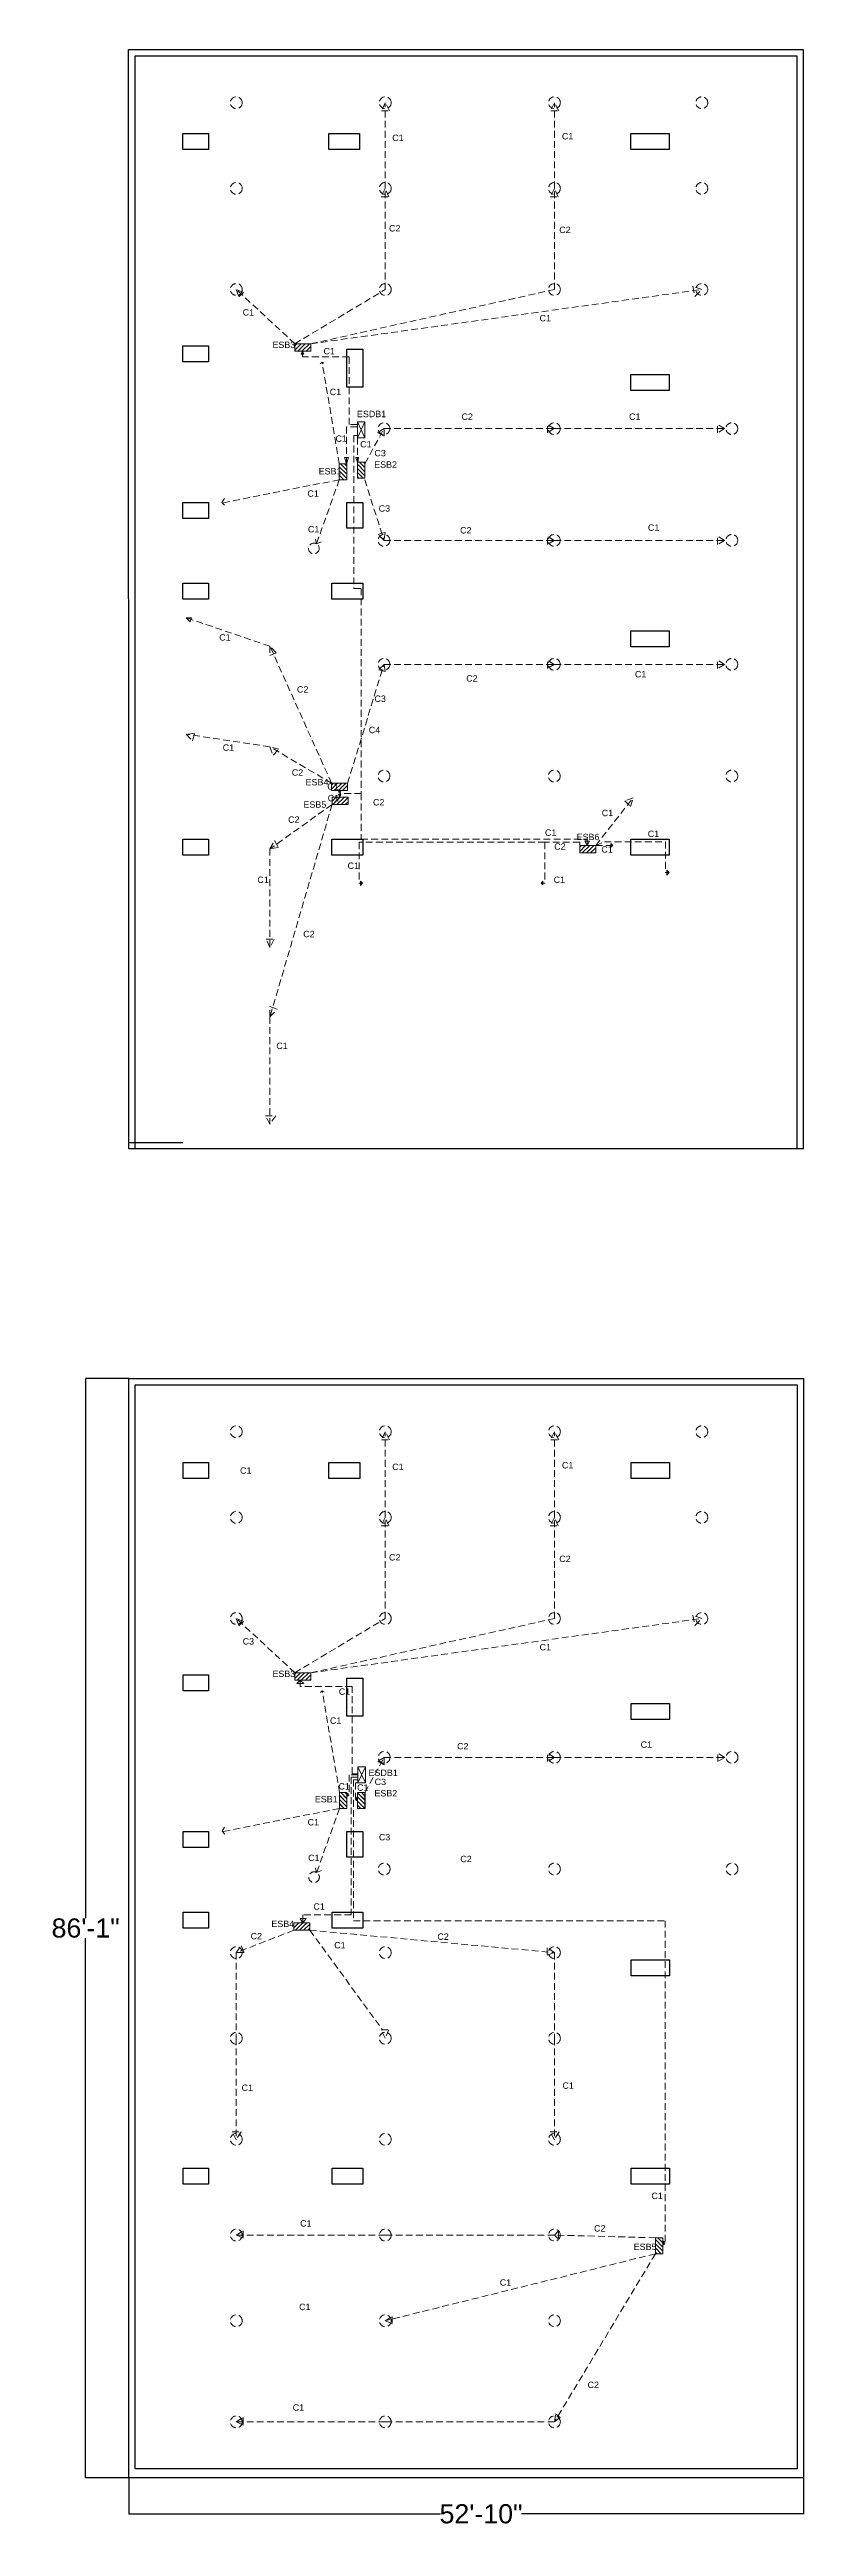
# Model space of a CAD drawing. Header units: inches. Extents: x 1065 to 1774, y 386 to 6100.
# Drawn here: x 1065 to 1774, y 386 to 2714 of the extents above; entities that cross this region are included whole.
import ezdxf

# ---------------------------------------------------------------- set-up
doc = ezdxf.new("R2010")
doc.units = ezdxf.units.IN
doc.header["$MEASUREMENT"] = 0
doc.linetypes.add('DASHED2', pattern=[9.525, 6.35, -3.175])
for name, color, linetype, lineweight in [('1.Boundary & Pillar', 10, 'Continuous', 30), ('5.Switchboards', 210, 'Continuous', 9), ('5.Switchboards - Labels', 210, 'Continuous', 9), ('7.(Hidden) Board to Board', 6, 'DASHED2', 20), ('7.(Hidden) Board to Board - Labels', 6, 'DASHED2', 20), ('7.(Hidden) Board to Fixtures', 1, 'DASHED2', 20), ('7.(Hidden) Board to Fixtures - Labels', 1, 'DASHED2', 20), ('8.(Hidden) Emergency Connections', 10, 'DASHED2', 20)]:
    doc.layers.add(name, color=color, linetype=linetype, lineweight=lineweight)
doc.layers.add('1.Boundary & Pillar - Dimensions', color=10, linetype='Continuous')
doc.layers.get('8.(Hidden) Emergency Connections').off()
doc.styles.get("Standard").update_dxf_attribs({"font": 'arial.ttf', "height": 18})
doc.styles.add('Text 1', font='arial.ttf', dxfattribs={"height": 6})
doc.dimstyles.get("Standard").update_dxf_attribs({"dimtxt": 0.18, "dimasz": 0.18, "dimexe": 0.18, "dimexo": 0.0625, "dimgap": 0.09, "dimtad": 0, "dimtih": 1, "dimtoh": 1, "dimdec": 4, "dimzin": 0, "dimdsep": 46, "dimlunit": 4, "dimtxsty": 'Standard', "dimcen": 0.09, "dimadec": 0, "dimazin": 0, "dimtfac": 1, "dimtdec": 4, "dimtofl": 0, "dimtmove": 0, "dimatfit": 3, "dimfxl": 1, "dimtolj": 1, "dimtzin": 0, "dimarcsym": 0})

# ---------------------------------------------------------------- blocks, each defined once
blk = doc.blocks.new('*D33')
at = {"layer": '1.Boundary & Pillar - Dimensions', "color": 0, "lineweight": -2, "transparency": 16777216}
for p, q in [((1139.9, 1465), (1099.2, 1465)), ((1099.4, 1464.8), (1099.4, 957.8)), ((1099.4, 432.2), (1099.4, 939.2)), ((1140, 432), (1099.2, 432))]:
    blk.add_line(p, q, dxfattribs=at)
at = {"layer": '1.Boundary & Pillar - Dimensions', "color": 0, "transparency": 16777216}
for points in [[(1099.4, 1464.8), (1099.4, 1464.8), (1099.4, 1465)], [(1099.4, 432.2), (1099.4, 432.2), (1099.4, 432)]]:
    blk.add_solid(points, dxfattribs=at)
at = {"layer": '1.Boundary & Pillar - Dimensions', "color": 0, "transparency": 16777216, "insert": (1099.4, 948.5), "char_height": 18, "attachment_point": 5}
blk.add_mtext('\\A1;86\'-1"', dxfattribs=at)
blk = doc.blocks.new('*D34')
at = {"layer": '1.Boundary & Pillar - Dimensions', "color": 0, "lineweight": -2, "transparency": 16777216}
for p, q in [((1140, 431.9), (1140, 397.8)), ((1774, 431.9), (1774, 397.8)), ((1140.2, 398), (1433, 398)), ((1773.8, 398), (1509, 398))]:
    blk.add_line(p, q, dxfattribs=at)
at = {"layer": '1.Boundary & Pillar - Dimensions', "color": 0, "transparency": 16777216}
for points in [[(1140.2, 398), (1140.2, 398), (1140, 398)], [(1773.8, 398), (1773.8, 398), (1774, 398)]]:
    blk.add_solid(points, dxfattribs=at)
at = {"layer": '1.Boundary & Pillar - Dimensions', "color": 0, "transparency": 16777216, "insert": (1471, 398), "char_height": 18, "attachment_point": 5}
blk.add_mtext('\\A1;52\'-10"', dxfattribs=at)
blk = doc.blocks.new('col')
at = {"layer": '1.Boundary & Pillar', "linetype": 'Continuous'}
for points in [[(-433, 678), (-433, 663), (-457, 663), (-457, 678)], [(-291, 678), (-291, 663), (-320, 663), (-320, 678)], [(0, 678), (0, 663), (-36, 663), (-36, 678)], [(-433, 478.5), (-433, 463.5), (-457, 463.5), (-457, 478.5)], [(-303, 475.5), (-288, 475.5), (-288, 439.6), (-303, 439.6)], [(0, 451.6), (0, 436.6), (-36, 436.6), (-36, 451.6)], [(-433, 331.2), (-433, 316.2), (-457, 316.2), (-457, 331.2)], [(-288, 307.2), (-303, 307.2), (-303, 331.2), (-288, 331.2)], [(-433, 255.5), (-433, 240.5), (-457, 240.5), (-457, 255.5)], [(-288, 255.5), (-288, 240.5), (-317, 240.5), (-317, 255.5)], [(0, 210.7), (0, 195.7), (-36, 195.7), (-36, 210.7)], [(-433, 15), (-433, 0), (-457, 0), (-457, 15)], [(-288, 15), (-288, 0), (-317, 0), (-317, 15)], [(0, 15), (0, 0), (-36, 0), (-36, 15)]]:
    blk.add_lwpolyline(points, close=True, dxfattribs=at)
blk = doc.blocks.new('Switchboard')
at = {"layer": '5.Switchboards'}
h = blk.add_hatch(dxfattribs=at)
h.set_pattern_fill('ANSI31', color=256, scale=22)
h.paths.add_polyline_path([(2518, 710), (2518, 717), (2503, 717), (2503, 710)])
blk.add_lwpolyline([(2503, 717), (2518, 717), (2518, 710), (2503, 710)], close=True, dxfattribs=at)
blk = doc.blocks.new('Floor Distribution Board')
at = {"layer": '5.Switchboards'}
for p, q in [((2294, 768.5), (2301, 753.5)), ((2294, 753.5), (2301, 768.5))]:
    blk.add_line(p, q, dxfattribs=at)
blk.add_lwpolyline([(2301, 768.5), (2301, 753.5), (2294, 753.5), (2294, 768.5)], close=True, dxfattribs=at)

msp = doc.modelspace()

# ---------------------------------------------------------------- linework, layer by layer
at = {"layer": '1.Boundary & Pillar'}
msp.add_line((1190.81932, 1686.5001), (1139.81932, 1686.5001), dxfattribs=at)
at = {"layer": '1.Boundary & Pillar', "linetype": 'Continuous'}
for p, q in [((1773.99388, 1681.0001), (1139.9966, 1681.0001)), ((1774.02927, 432), (1140.032, 432)), ((1768, 440.5), (1146.00272, 440.5))]:
    msp.add_line(p, q, dxfattribs=at)
for points in [[(1139.9966, 1681.0001), (1139.8166, 2714.0001), (1773.81388, 2714.0001), (1773.81388, 1681.0001)], [(1140.032, 432), (1140.00272, 1465), (1774, 1465), (1774.02927, 432)], [(1146.00272, 440.5), (1146.00272, 1459), (1768, 1459), (1768, 440.5)]]:
    msp.add_lwpolyline(points, dxfattribs=at)
msp.add_lwpolyline([(1145.8166, 2708.0001), (1767.81388, 2708.0001), (1767.81388, 1681.0001), (1145.8166, 1681.0001)], close=True, dxfattribs=at)
at = {"layer": '7.(Hidden) Board to Board'}
for p, q in [((1301, 1181.5), (1297.75, 1178.25)), ((1297.75, 1178.25), (1304.5, 1178.25)), ((1301, 1175.5), (1301, 1181.5)), ((1304.5, 1178.25), (1301, 1181.5)), ((1350, 1175.5), (1301, 1175.5)), ((1350, 1093.39824), (1350, 1175.5)), ((1345.00272, 1073.5), (1346, 1075)), ((1347, 1073.5), (1345.00272, 1073.5)), ((1346, 1072.5), (1345.00272, 1073.5)), ((1346, 1075), (1346, 1072.5)), ((1355.26199, 1092.54707), (1347, 1092.54707)), ((1347, 1092.54707), (1347, 1073.5)), ((1355.5, 1090.5), (1349, 1090.5)), ((1349, 1090.5), (1349, 961)), ((1355.00177, 1093.39824), (1350, 1093.39824)), ((1355.5, 1088), (1351, 1088)), ((1351, 1088), (1351, 955.5)), ((1355.26199, 1085.04707), (1353, 1085.04707)), ((1353, 1085.04707), (1353, 1069.5)), ((1355, 1069.5), (1353.5, 1072)), ((1353.5, 1072), (1353.5, 1068)), ((1353, 1069.5), (1354.93375, 1069.5)), ((1354.93375, 1069.5), (1353, 1069.5)), ((1353.5, 1068), (1355, 1069.5)), ((1303.5, 953.5), (1301, 957.5)), ((1301, 957.5), (1306.5, 957.5)), ((1349, 961), (1303.5, 961)), ((1303.5, 961), (1303.5, 953.5)), ((1306.5, 957.5), (1303.5, 953.5)), ((1351, 955.5), (1644, 955.5)), ((1644, 955.5), (1644, 652.5)), ((1641.5, 652.5), (1643.25, 654.25)), ((1644, 652.5), (1641.5, 652.5)), ((1643.25, 651), (1641.625, 652.625)), ((1643.25, 654.25), (1643.25, 651))]:
    msp.add_line(p, q, dxfattribs=at)
at = {"layer": '7.(Hidden) Board to Board - Labels'}
for p, q in [((1303.11045, 2430.4619), (1301.82321, 2427.6531)), ((1301.82321, 2427.6531), (1304.57527, 2427.6531)), ((1303.11045, 2425.28437), (1303.11045, 2430.4619)), ((1347.03583, 2425.28437), (1303.11045, 2425.28437)), ((1304.57527, 2427.6531), (1303.15485, 2430.49146)), ((1347.03583, 2361.5881), (1347.03583, 2425.28437)), ((1354.78479, 2359.41902), (1344.59191, 2359.41902)), ((1344.59191, 2359.41902), (1344.59191, 2324.59854)), ((1354.73594, 2361.5881), (1347.03583, 2361.5881)), ((1354.69587, 2351.2944), (1351.30022, 2351.2944)), ((1351.30022, 2351.2944), (1351.30022, 2207.62741)), ((1344.59191, 2324.59854), (1342.73574, 2330.54708)), ((1342.73574, 2330.54708), (1346.49851, 2330.54708)), ((1346.49851, 2330.54708), (1344.64094, 2324.55097)), ((1354.83936, 2325.96907), (1353.21326, 2330.69966)), ((1353.21326, 2330.69966), (1355.93935, 2330.69966)), ((1354.83936, 2349.09637), (1354.83936, 2325.96907)), ((1355.93935, 2330.69966), (1355.07848, 2326.35134)), ((1355.07848, 2326.35134), (1354.7199, 2325.99275)), ((1351.30022, 2207.62741), (1358.31497, 2207.62741)), ((1358.31497, 2207.62741), (1358.31497, 2014.83931)), ((1338.161, 2017.21886), (1336.91348, 2015.97134)), ((1336.91348, 2015.97134), (1339.28683, 2015.97134)), ((1338.14141, 2011.77525), (1337.11985, 2013.97124)), ((1337.11985, 2013.97124), (1339.37971, 2013.97124)), ((1338.14141, 2015.02285), (1338.14141, 2011.77525)), ((1338.161, 2014.83931), (1338.161, 2017.21886)), ((1358.31497, 2014.83931), (1338.161, 2014.83931)), ((1339.28683, 2015.97134), (1338.19869, 2017.05948)), ((1339.37971, 2013.97124), (1338.20332, 2011.80616)), ((1358.3061, 2014.81911), (1358.3061, 1971.79835)), ((1358.3061, 1971.79835), (1570.69565, 1971.79835)), ((1570.69565, 1966.02493), (1568.6968, 1970.05078)), ((1568.6968, 1970.05078), (1572.85313, 1970.05078)), ((1570.69565, 1971.79835), (1570.69565, 1966.02493)), ((1572.85313, 1970.05078), (1570.69565, 1965.96152))]:
    msp.add_line(p, q, dxfattribs=at)
at = {"layer": '7.(Hidden) Board to Fixtures'}
for p, q in [((1381, 2664.0001), (1377.5, 2656.5001)), ((1377.5, 2656.5001), (1385, 2656.5001)), ((1381, 2583.5001), (1381, 2664.0001)), ((1385, 2656.5001), (1381, 2664.0001)), ((1540, 2664.0001), (1536.5, 2656.5001)), ((1536.5, 2656.5001), (1544, 2656.5001)), ((1540, 2583.5001), (1540, 2664.0001)), ((1544, 2656.5001), (1540, 2664.0001)), ((1381, 2583.5001), (1377, 2575.5001)), ((1377, 2575.5001), (1384.5, 2575.5001)), ((1381, 2488.5001), (1381, 2583.5001)), ((1384.5, 2575.5001), (1381, 2583.5001)), ((1540, 2583.5001), (1536, 2575.5001)), ((1536, 2575.5001), (1543.5, 2575.5001)), ((1540, 2488.5001), (1540, 2583.5001)), ((1543.5, 2575.5001), (1540, 2583.5001)), ((1678.5, 2488.5001), (1670, 2491.5001)), ((1670, 2491.5001), (1672, 2482.0001)), ((1296.00272, 2437.5001), (1241, 2488.5001)), ((1241, 2488.5001), (1243.5, 2481.5001)), ((1247.75, 2485.7501), (1241, 2488.5001)), ((1243.5, 2481.5001), (1247.75, 2485.7501)), ((1296.00272, 2437.5001), (1381, 2488.5001)), ((1311.00272, 2437.5001), (1540, 2488.5001)), ((1311.00272, 2437.5001), (1678.5, 2488.5001)), ((1672, 2482.0001), (1678.5, 2488.5001)), ((1321.57975, 2420.22041), (1319.94409, 2418.58474)), ((1337.8166, 2324.71495), (1321.57975, 2420.22041)), ((1321.57975, 2420.22041), (1323.31388, 2419.21495)), ((1361.8166, 2324.71495), (1379.81388, 2357.71495)), ((1379.81388, 2357.71495), (1373.81388, 2354.21495)), ((1373.81388, 2354.21495), (1379.81388, 2350.71495)), ((1379.81388, 2350.71495), (1379.81388, 2357.71495)), ((1379.81388, 2357.71495), (1539.81388, 2357.71495)), ((1539.81388, 2357.71495), (1533.31388, 2361.71495)), ((1533.31388, 2353.71495), (1533.31388, 2361.71495)), ((1539.81388, 2357.71495), (1533.31388, 2353.71495)), ((1539.81388, 2357.71495), (1699.81388, 2357.71495)), ((1699.81388, 2357.71495), (1693.31388, 2361.71495)), ((1693.31388, 2353.71495), (1693.31388, 2361.71495)), ((1699.81388, 2357.71495), (1693.31388, 2353.71495)), ((1337.8166, 2309.71495), (1227.73982, 2287.90801)), ((1337.8166, 2309.71495), (1316.31388, 2249.45572)), ((1361.74762, 2309.71495), (1379.81388, 2252.71495)), ((1227.45467, 2288.19316), (1229.81932, 2292.0001)), ((1227.45467, 2288.19316), (1229.98353, 2285.6643)), ((1374.31388, 2258.21495), (1380.81388, 2260.21495)), ((1379.81388, 2252.71495), (1374.31388, 2258.21495)), ((1380.81388, 2260.21495), (1379.81388, 2252.71495)), ((1316.31388, 2249.45572), (1315.31388, 2253.95572)), ((1316.31388, 2249.45572), (1320.81388, 2251.45572)), ((1379.81388, 2252.71495), (1539.81388, 2252.71495)), ((1379.81388, 2252.71495), (1379.81388, 2252.71495)), ((1539.81388, 2252.71495), (1533.31388, 2256.71495)), ((1533.31388, 2248.71495), (1533.31388, 2256.71495)), ((1539.81388, 2252.71495), (1533.31388, 2248.71495)), ((1539.81388, 2252.71495), (1699.81388, 2252.71495)), ((1699.81388, 2252.71495), (1693.31388, 2256.71495)), ((1693.31388, 2248.71495), (1693.31388, 2256.71495)), ((1699.81388, 2252.71495), (1693.31388, 2248.71495)), ((1272.58992, 2153.25172), (1193.77228, 2180)), ((1193.77228, 2180), (1197.63614, 2176.13614)), ((1194.5, 2180), (1193.77228, 2180)), ((1199, 2180), (1194.5, 2180)), ((1197.63614, 2176.13614), (1199, 2180)), ((1330.5, 2024.5), (1272.58992, 2153.25172)), ((1272.58992, 2153.25172), (1272.58992, 2144.5)), ((1278.5, 2147), (1272.58992, 2153.25172)), ((1272.58992, 2144.5), (1278.5, 2147)), ((1345.5, 2024.5), (1379.81388, 2136.21495)), ((1379.81388, 2136.21495), (1374.79946, 2131.20054)), ((1374.79946, 2131.20054), (1381, 2129.5)), ((1379.81388, 2136.21495), (1539.81388, 2136.21495)), ((1381, 2129.5), (1379.81388, 2136.21495)), ((1539.81388, 2136.21495), (1533.31388, 2140.21495)), ((1533.31388, 2132.21495), (1533.31388, 2140.21495)), ((1539.81388, 2136.21495), (1533.31388, 2132.21495)), ((1539.81388, 2136.21495), (1699.81388, 2136.21495)), ((1699.81388, 2136.21495), (1693.31388, 2140.21495)), ((1693.31388, 2132.21495), (1693.31388, 2140.21495)), ((1699.81388, 2136.21495), (1693.31388, 2132.21495)), ((1202, 2071.5), (1193.77228, 2070.5)), ((1272.58992, 2058.75172), (1193.77228, 2070.5)), ((1193.77228, 2070.5), (1199.88614, 2064.38614)), ((1199.88614, 2064.38614), (1202, 2071.5)), ((1330.5, 2024.5), (1272.58992, 2058.75172)), ((1272.58992, 2058.75172), (1272.58992, 2058.75172)), ((1272.58992, 2058.75172), (1275.5, 2051)), ((1281.04225, 2056.54225), (1272.58992, 2058.75172)), ((1275.5, 2051), (1281.04225, 2056.54225)), ((1331, 2004.5), (1272.58992, 1804.80161)), ((1331, 2004.5), (1272.58992, 1962.75172)), ((1578.77791, 1966.00169), (1613.96873, 2010.70833)), ((1613.96873, 2010.70833), (1606, 2008)), ((1606, 2008), (1611.5, 2002.5)), ((1611.5, 2002.5), (1613.96873, 2010.70833)), ((1613.96873, 2010.70833), (1613.96873, 2010.70833)), ((1272.58992, 1962.75172), (1277, 1970.5)), ((1280.5, 1964), (1272.58992, 1962.75172)), ((1272.58992, 1962.75172), (1272.58992, 1870.25172)), ((1277, 1970.5), (1280.5, 1964)), ((1531, 1969.00169), (1356.5, 1969.00169)), ((1356.5, 1969.00169), (1356.5, 1930.5)), ((1563.77806, 1969.00169), (1531, 1969.00169)), ((1531, 1969.00169), (1531, 1930.5)), ((1563.77791, 1966.00169), (1563.77806, 1969.00169)), ((1578.77791, 1966.00169), (1594.77228, 1965.99987)), ((1578.77795, 1966.00174), (1587, 1969.5)), ((1587, 1969.5), (1644.5, 1969.5)), ((1594.77228, 1965.99987), (1592.88608, 1967.88608)), ((1592.88608, 1967.88608), (1592.88608, 1964.5)), ((1592.88608, 1964.5), (1594.77228, 1965.99987)), ((1644.5, 1969.5), (1644.5, 1940.5)), ((1359.69025, 1930.5001), (1357.84518, 1932.34518)), ((1357.84518, 1932.34518), (1357.84518, 1928.5)), ((1527.56721, 1930.64839), (1529.20941, 1932.29059)), ((1529.20941, 1932.29059), (1529.20941, 1929.00184)), ((1644.5, 1940.5), (1647.81388, 1940.5)), ((1647.81388, 1940.5), (1645.65694, 1942.65694)), ((1645.65694, 1942.65694), (1645.65694, 1938)), ((1645.65694, 1938), (1647.81388, 1940.5)), ((1356.5, 1930.5), (1359.69025, 1930.5001)), ((1357.84518, 1928.5), (1359.69025, 1930.5001)), ((1529.20941, 1929.00184), (1527.56286, 1930.64839)), ((1531, 1930.5), (1527.56721, 1930.64839)), ((1272.58992, 1870.25172), (1269, 1878)), ((1269, 1878), (1276.5, 1878)), ((1276.5, 1878), (1272.58992, 1870.25172)), ((1272.58992, 1804.80161), (1272.58992, 1814.5)), ((1272.58992, 1814.5), (1279.5, 1812)), ((1272.58992, 1804.80161), (1279.5, 1812)), ((1272.58992, 1804.80161), (1272.58992, 1704)), ((1272.58992, 1704), (1268.5, 1712)), ((1268.5, 1712), (1278, 1712)), ((1278, 1712), (1272.58992, 1704)), ((1381, 1415), (1377.5, 1407.5)), ((1377.5, 1407.5), (1385, 1407.5)), ((1381, 1334.5), (1381, 1415)), ((1385, 1407.5), (1381, 1415)), ((1540, 1415), (1536.5, 1407.5)), ((1536.5, 1407.5), (1544, 1407.5)), ((1540, 1334.5), (1540, 1415)), ((1544, 1407.5), (1540, 1415)), ((1381, 1334.5), (1377, 1326.5)), ((1381, 1239.5), (1381, 1334.5)), ((1384.5, 1326.5), (1381, 1334.5)), ((1540, 1334.5), (1536, 1326.5)), ((1540, 1239.5), (1540, 1334.5)), ((1543.5, 1326.5), (1540, 1334.5)), ((1377, 1326.5), (1384.5, 1326.5)), ((1536, 1326.5), (1543.5, 1326.5)), ((1296.00272, 1188.5), (1241, 1239.5)), ((1241, 1239.5), (1243.5, 1232.5)), ((1247.75, 1236.75), (1241, 1239.5)), ((1243.5, 1232.5), (1247.75, 1236.75)), ((1296.00272, 1188.5), (1381, 1239.5)), ((1311.00272, 1188.5), (1540, 1239.5)), ((1311.00272, 1188.5), (1678.5, 1239.5)), ((1678.5, 1239.5), (1670, 1242.5)), ((1670, 1242.5), (1672, 1233)), ((1672, 1233), (1678.5, 1239.5)), ((1321.76588, 1171.50546), (1320.13021, 1169.86979)), ((1338.00272, 1076), (1321.76588, 1171.50546)), ((1321.76588, 1171.50546), (1323.5, 1170.5)), ((1362.00272, 1076), (1380, 1109)), ((1380, 1109), (1374, 1105.5)), ((1374, 1105.5), (1380, 1102)), ((1380, 1102), (1380, 1109)), ((1380, 1109), (1540, 1109)), ((1540, 1109), (1533.5, 1113)), ((1533.5, 1105), (1533.5, 1113)), ((1540, 1109), (1533.5, 1105)), ((1540, 1109), (1700, 1109)), ((1700, 1109), (1693.5, 1113)), ((1693.5, 1105), (1693.5, 1113)), ((1700, 1109), (1693.5, 1105)), ((1338.00272, 1061), (1227.92594, 1039.19306)), ((1338.00272, 1061), (1316.5, 1000.74077)), ((1227.64079, 1039.47821), (1230.00545, 1043.28515)), ((1227.64079, 1039.47821), (1230.16965, 1036.94935)), ((1316.5, 1000.74077), (1315.5, 1005.24077)), ((1316.5, 1000.74077), (1321, 1002.74077)), ((1295, 946.5), (1241, 925.5)), ((1241, 925.5), (1245.5, 932)), ((1245.5, 932), (1248.5, 925.5)), ((1310, 946.5), (1540, 925.5)), ((1310, 946.5), (1378.51643, 853)), ((1248.5, 925.5), (1241, 925.5)), ((1241, 925.5), (1241, 845)), ((1540, 925.5), (1533, 930)), ((1533, 930), (1533, 923)), ((1533, 923), (1540, 925.5)), ((1540, 925.5), (1540, 845)), ((1241, 845), (1241, 749.5)), ((1381, 845), (1377, 853)), ((1377, 853), (1384.5, 853)), ((1384.5, 853), (1381, 845)), ((1540, 845), (1540, 749.5)), ((1241, 749.5), (1237, 757)), ((1237, 757), (1245.5, 757)), ((1245.5, 757), (1241, 750)), ((1540, 749.5), (1536, 757)), ((1536, 757), (1544.5, 757)), ((1544.5, 757), (1540, 750)), ((1241, 660), (1247.5, 664)), ((1381, 660), (1241, 660)), ((1247.5, 657), (1241, 660)), ((1247.5, 664), (1247.5, 657)), ((1540, 660), (1381, 660)), ((1540, 660), (1543.92688, 663.92688)), ((1634.93375, 657.48036), (1540, 660)), ((1543.92688, 656.07312), (1540, 660)), ((1543.92688, 663.92688), (1543.92688, 656.07312)), ((1634.93375, 642.48036), (1381, 579.5)), ((1634.93375, 642.48036), (1540, 484.5)), ((1381, 579.5), (1387.5, 583.5)), ((1387.5, 583.5), (1387.5, 576.5)), ((1387.5, 576.5), (1381, 579.5)), ((1540, 484.5), (1541, 492)), ((1541, 492), (1545.5, 488.5)), ((1241, 484.5), (1247.5, 488.5)), ((1381, 484.5), (1241, 484.5)), ((1247.5, 481.5), (1241, 484.5)), ((1247.5, 488.5), (1247.5, 481.5)), ((1540, 484.5), (1381, 484.5)), ((1545.5, 488.5), (1540, 484.5))]:
    msp.add_line(p, q, dxfattribs=at)
for centre, radius in [((1241, 2664.0001), 5.55344), ((1381, 2664.0001), 5.55344), ((1540, 2664.0001), 5.55344), ((1678.5, 2664.0001), 5.55344), ((1241, 2583.5001), 5.55344), ((1381, 2583.5001), 5.55344), ((1540, 2583.5001), 5.55344), ((1678.5, 2583.5001), 5.55344), ((1241, 2488.5001), 5.55344), ((1381, 2488.5001), 5.55344), ((1540, 2488.5001), 5.55344), ((1678.5, 2488.5001), 5.55344), ((1379.81388, 2357.71495), 5.55344), ((1539.81388, 2357.71495), 5.55344), ((1706.72117, 2357.71495), 5.55344), ((1379.81388, 2252.71495), 5.55344), ((1539.81388, 2252.71495), 5.55344), ((1706.72117, 2252.71495), 5.55344), ((1313.87867, 2245.08883), 5), ((1379.81388, 2136.21495), 5.55344), ((1539.81388, 2136.21495), 5.55344), ((1706.72117, 2136.21495), 5.55344), ((1379.81388, 2031.21495), 5.55344), ((1539.81388, 2031.21495), 5.55344), ((1706.72117, 2031.21495), 5.55344), ((1241, 1415), 5.55344), ((1381, 1415), 5.55344), ((1540, 1415), 5.55344), ((1678.5, 1415), 5.55344), ((1241, 1334.5), 5.55344), ((1381, 1334.5), 5.55344), ((1540, 1334.5), 5.55344), ((1678.5, 1334.5), 5.55344), ((1241, 1239.5), 5.55344), ((1381, 1239.5), 5.55344), ((1540, 1239.5), 5.55344), ((1678.5, 1239.5), 5.55344), ((1380, 1109), 5.55344), ((1540, 1109), 5.55344), ((1706.90729, 1109), 5.55344), ((1314.06479, 996.37388), 5), ((1380, 1004), 5.55344), ((1540, 1004), 5.55344), ((1706.90729, 1004), 5.55344), ((1241, 925.5), 5.55344), ((1381, 925.5), 5.55344), ((1540, 925.5), 5.55344), ((1241, 845), 5.55344), ((1381, 845), 5.55344), ((1540, 845), 5.55344), ((1241, 750), 5.55344), ((1381, 750), 5.55344), ((1540, 750), 5.55344), ((1241, 660), 5.55344), ((1381, 660), 5.55344), ((1540, 660), 5.55344), ((1241, 579.5), 5.55344), ((1381, 579.5), 5.55344), ((1540, 579.5), 5.55344), ((1241, 484.5), 5.55344), ((1381, 484.5), 5.55344), ((1540, 484.5), 5.55344)]:
    msp.add_circle(centre, radius, dxfattribs=at)

# ---------------------------------------------------------------- block references
at = {"layer": '1.Boundary & Pillar', "linetype": 'Continuous'}
for p in [(1647.81388, 1957.00184), (1648, 708.00174)]:
    msp.add_blockref('col', p, dxfattribs=at)
at = {"layer": '5.Switchboards'}
for name, p in [('Switchboard', (-1206.99728, 1720.5001)), ('Floor Distribution Board', (-939.16975, 1595.54723)), ('Switchboard', (-1172.5, 1307.5)), ('Switchboard', (-1172, 1294.5)), ('Switchboard', (-939.22209, 1249.00169)), ('Switchboard', (-1206.99728, 471.5)), ('Switchboard', (-1208, 236.5))]:
    msp.add_blockref(name, p, dxfattribs=at)
at = {"layer": '5.Switchboards', "rotation": 270}
for p in [(627.8166, 4827.71495), (644.8166, 4829.21495), (628.00272, 3579), (645.00272, 3579)]:
    msp.add_blockref('Switchboard', p, dxfattribs=at)
at = {"layer": '8.(Hidden) Emergency Connections'}
msp.add_blockref('Floor Distribution Board', (-938.73256, 331.54162), dxfattribs=at)
at = {"layer": '8.(Hidden) Emergency Connections', "rotation": 270}
for p in [(627.93375, 3578.98036), (644.93375, 3578.98036), (924.93375, 3160.48036)]:
    msp.add_blockref('Switchboard', p, dxfattribs=at)

# ---------------------------------------------------------------- texts
at = {"layer": '5.Switchboards - Labels', "char_height": 6, "attachment_point": 1, "style": 'Text 1'}
for s, width, insert in [('E{\\fArial Baltic|b0|i0|c186|p34;SB3}', 17.5, (1275, 2439.5001)), ('E{\\fArial Baltic|b0|i0|c186|p34;SDB1}', 17.5, (1354.35563, 2374.4908)), ('E{\\fArial Baltic|b0|i0|c186|p34;SB1}', 17.5, (1318.40927, 2320.68278)), ('E{\\fArial Baltic|b0|i0|c186|p34;SB2}', 17.5, (1370.59266, 2326.96783)), ('E{\\fArial Baltic|b0|i0|c186|p34;SB4}', 17.5, (1306.09266, 2028.46783)), ('E{\\fArial Baltic|b0|i0|c186|p34;SB5}', 17.5, (1304.09266, 2007.46783)), ('E{\\fArial Baltic|b0|i0|c186|p34;SB6}', 17.5, (1560.87086, 1976.96956)), ('E{\\fArial Baltic|b0|i0|c186|p34;SB3}', 17.5, (1275, 1190.5)), ('E{\\fArial Baltic|b0|i0|c186|p34;SDB1}', 4, (1365.27228, 1097.49987)), ('E{\\fArial Baltic|b0|i0|c186|p34;SB1}', 17.5, (1314.77878, 1072.75288)), ('E{\\fArial Baltic|b0|i0|c186|p34;SB2}', 17.5, (1370.77878, 1078.25288)), ('E{\\fArial Baltic|b0|i0|c186|p34;SB4}', 17.5, (1273.99728, 955.5)), ('E{\\fArial Baltic|b0|i0|c186|p34;SB5}', 17.5, (1614.5, 652))]:
    msp.add_mtext_dynamic_manual_height_columns(s, width=width, gutter_width=60, heights=[0], dxfattribs=dict(at, insert=insert))
at = {"layer": '7.(Hidden) Board to Board - Labels', "char_height": 6, "attachment_point": 1, "style": 'Text 1'}
for s, insert in [('C1', (1322.97402, 2433.57367)), ('C1', (1334.2301, 2351.33281)), ('C1', (1357.40723, 2346.09298)), ('C1', (1326.47115, 2024.44589)), ('C1', (1326.89068, 2013.49433)), ('{\\fArial Baltic|b0|i0|c186|p34;C}2', (1369.44737, 2009.56398)), ('C1', (1531.05866, 1981.06916)), ('C1', (1337.31427, 1173.77533)), ('C1', (1336.99973, 1084.75182)), ('C1', (1354.51298, 1083.56196)), ('C1', (1313.44777, 971.80438)), ('C1', (1631.15019, 699.83876))]:
    msp.add_mtext(s, dxfattribs=dict(at, insert=insert))
at = {"layer": '7.(Hidden) Board to Board - Labels', "insert": (1365.50806, 2077.51836), "char_height": 6, "width": 8.7585266, "attachment_point": 1, "style": 'Text 1'}
msp.add_mtext('{\\fArial Baltic|b0|i0|c186|p34;C}4', dxfattribs=at)
at = {"layer": '7.(Hidden) Board to Fixtures', "char_height": 6, "attachment_point": 1, "style": 'Text 1'}
for s, width, heights, insert in [('{\\fArial Baltic|b0|i0|c186|p34;C1}', 10, [0], (1387.5, 2634.0001)), ('{\\fArial Baltic|b0|i0|c186|p34;C1}', 10, [0], (1547, 2635.5001)), ('{\\fArial Baltic|b0|i0|c186|p34;C}2', 10, [0], (1384.5, 2549.0001)), ('{\\fArial Baltic|b0|i0|c186|p34;C}2', 10, [0], (1544.5, 2547.5001)), ('{\\fArial Baltic|b0|i0|c186|p34;C}1', 10, [0], (1247, 2470.0001)), ('{\\fArial Baltic|b0|i0|c186|p34;C}1', 10, [0], (1526, 2464.5001)), ('{\\fArial Baltic|b0|i0|c186|p34;C}2', 10, [0], (1452.63177, 2371.96376)), ('{\\fArial Baltic|b0|i0|c186|p34;C1}', 10, [0], (1610.13175, 2371.96378)), ('{\\fArial Baltic|b0|i0|c186|p34;C}3', 10, [0], (1370.81388, 2337.71495)), ('{\\fArial Baltic|b0|i0|c186|p34;C}3', 10, [0], (1374.81388, 2285.71495)), ('{\\fArial Baltic|b0|i0|c186|p34;C}2', 10, [0], (1451.31388, 2265.21495)), ('{\\fArial Baltic|b0|i0|c186|p34;C1}', 10, [0], (1627.81388, 2267.71495)), ('{\\fArial Baltic|b0|i0|c186|p34;C1}', 10, [0], (1225.00615, 2164.52949)), ('{\\fArial Baltic|b0|i0|c186|p34;C}2', 10, [0], (1457.13177, 2125.96378)), ('{\\fArial Baltic|b0|i0|c186|p34;C1}', 10, [0], (1615.63175, 2129.96374)), ('{\\fArial Baltic|b0|i0|c186|p34;C}2', 10, [0], (1297.99415, 2115.6689)), ('{\\fArial Baltic|b0|i0|c186|p34;C}3', 10, [0], (1370.81388, 2106.91385)), ('{\\fArial Baltic|b0|i0|c186|p34;C1}', 10, [0], (1228.21341, 2060.95762)), ('{\\fArial Baltic|b0|i0|c186|p34;C}2', 10, [0], (1293.1539, 2037.60234)), ('{\\fArial Baltic|b0|i0|c186|p34;C}2', 10, [0], (1289.69441, 1993.28434)), ('{\\fArial Baltic|b0|i0|c186|p34;C1}', 10, [0], (1584.46512, 1999.52499)), ('{\\fArial Baltic|b0|i0|c186|p34;C1}', 10, [0], (1627.72081, 1979.89633)), ('{\\fArial Baltic|b0|i0|c186|p34;C}2', 10, [0], (1539.80148, 1967.99721)), ('{\\fArial Baltic|b0|i0|c186|p34;C1}', 10, [0], (1584.12046, 1965.26092)), ('{\\fArial Baltic|b0|i0|c186|p34;C1}', 10, [0], (1260.80855, 1936.75208)), ('{\\fArial Baltic|b0|i0|c186|p34;C1}', 10, [0], (1345.54408, 1949.94597)), ('{\\fArial Baltic|b0|i0|c186|p34;C1}', 10, [0], (1539.28451, 1936.75208)), ('{\\fArial Baltic|b0|i0|c186|p34;C}2', 10, [0], (1303.86946, 1885.73711)), ('{\\fArial Baltic|b0|i0|c186|p34;C1}', 10, [0], (1278.63098, 1780.72721)), ('{\\fArial Baltic|b0|i0|c186|p34;C1}', 10, [0], (1244.5, 1381.5)), ('{\\fArial Baltic|b0|i0|c186|p34;C1}', 10, [0], (1387.5, 1385)), ('{\\fArial Baltic|b0|i0|c186|p34;C1}', 10, [0], (1547, 1386.5)), ('{\\fArial Baltic|b0|i0|c186|p34;C}2', 10, [0], (1384.5, 1300)), ('{\\fArial Baltic|b0|i0|c186|p34;C}2', 10, [0], (1544.5, 1298.5)), ('{\\fArial Baltic|b0|i0|c186|p34;C}3', 10, [0], (1247, 1221)), ('{\\fArial Baltic|b0|i0|c186|p34;C}1', 10, [0], (1526, 1215.5)), ('{\\fArial Baltic|b0|i0|c186|p34;C}2', 10, [0], (1448.5, 1122.5)), ('{\\fArial Baltic|b0|i0|c186|p34;C1}', 10, [0], (1621, 1124)), ('{\\fArial Baltic|b0|i0|c186|p34;C}3', 10, [0], (1371, 1089)), ('{\\fArial Baltic|b0|i0|c186|p34;C}3', 10, [0], (1375, 1037)), ('{\\fArial Baltic|b0|i0|c186|p34;C}2', 10, [0], (1451.5, 1016.5)), ('{\\fArial Baltic|b0|i0|c186|p34;C}2', 10, [0], (1254.5, 944)), ('{\\fArial Baltic|b0|i0|c186|p34;C}1', 10, [0], (1333, 935.5)), ('{\\fArial Baltic|b0|i0|c186|p34;C}2', 10, [0], (1430, 943.5)), ('{\\fArial Baltic|b0|i0|c186|p34;C1}', 10, [0], (1246, 801.5)), ('{\\fArial Baltic|b0|i0|c186|p34;C1}', 10, [0], (1547.5, 803.5)), ('{\\fArial Baltic|b0|i0|c186|p34;C1}', 10, [0], (1301, 674)), ('{\\fArial Baltic|b0|i0|c186|p34;C}2', 10, [0], (1577.20505, 669.34495)), ('{\\fArial Baltic|b0|i0|c186|p34;C}1', 19.4721745, [6.20873], (1488.63047, 618.47456)), ('{\\fArial Baltic|b0|i0|c186|p34;C1}', 10, [0], (1300, 595.5)), ('{\\fArial Baltic|b0|i0|c186|p34;C}2', 10, [0], (1571.15552, 522.24727)), ('{\\fArial Baltic|b0|i0|c186|p34;C1}', 10, [0], (1294, 501))]:
    msp.add_mtext_dynamic_manual_height_columns(s, width=width, gutter_width=60, heights=heights, dxfattribs=dict(at, insert=insert))
at = {"layer": '7.(Hidden) Board to Fixtures - Labels', "char_height": 6, "attachment_point": 1, "style": 'Text 1'}
for insert in [(1328.81388, 2395.21495), (1307.81388, 2299.71495), (1308.31388, 2266.21495), (1329, 1146.5), (1308, 1051), (1308.5, 1017.5)]:
    msp.add_mtext_dynamic_manual_height_columns('C1', width=10.0711831, gutter_width=60, heights=[0], dxfattribs=dict(at, insert=insert))

# ---------------------------------------------------------------- dimensions: what is measured, and where the dimension line sits
at = {"layer": '1.Boundary & Pillar - Dimensions'}
dim = msp.add_linear_dim(base=(1099.40195, 1465), p1=(1140.032, 432), p2=(1140.00272, 1465), angle=90, dimstyle='Standard', dxfattribs=at)
dim.commit()
dim.dimension.update_dxf_attribs({"geometry": '*D33', "text_midpoint": (1099.40195, 948.5)})
dim = msp.add_linear_dim(base=(1140.032, 398), p1=(1774.02927, 432), p2=(1140.032, 432), dimstyle='Standard', dxfattribs=at)
dim.commit()
dim.dimension.update_dxf_attribs({"geometry": '*D34', "text_midpoint": (1471, 398), "dimtype": 160})

doc.saveas('drawing.dxf')
